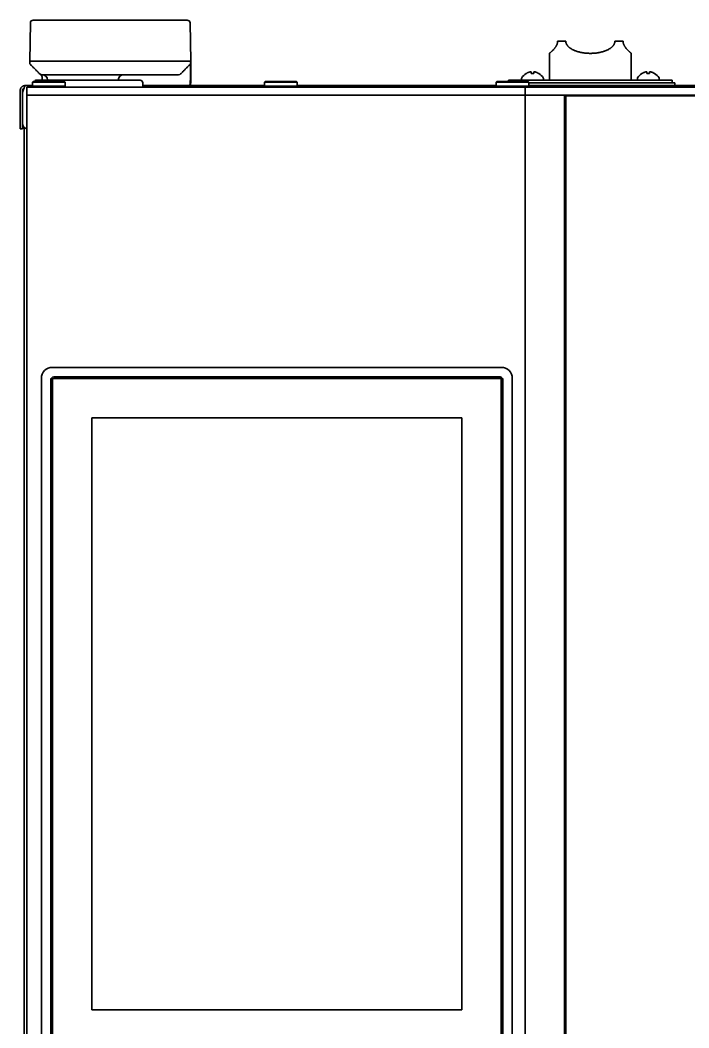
# Model space of a CAD drawing. Extents: x 53 to 4124, y 6244 to 10190.
# Drawn here: x 2212.8 to 2457.9, y 8677.6 to 9046.9 of the extents above; entities that cross this region are included whole.
import ezdxf

# ---------------------------------------------------------------- set-up
doc = ezdxf.new("R2010")
doc.units = 0
doc.header["$LTSCALE"] = 5
doc.layers.add('1', color=7, linetype='CONTINUOUS', true_color=0xffffff)

msp = doc.modelspace()

# ---------------------------------------------------------------- linework, layer by layer
at = {"layer": '1', "color": 7, "linetype": 'Continuous', "lineweight": 35}
for p, q in [((2216.28, 9031.9), (2216.52, 9045.92)), ((2217.52, 9046.9), (2223.28, 9046.9)), ((2223.28, 9046.9), (2268.28, 9046.9)), ((2274.03, 9046.9), (2268.28, 9046.9)), ((2275.03, 9045.92), (2275.28, 9031.9)), ((2409.78, 9039.23), (2412.78, 9039.23)), ((2430.78, 9039.23), (2433.78, 9039.23)), ((2406.78, 9034.73), (2406.78, 9024.9)), ((2436.78, 9024.9), (2436.78, 9034.73)), ((2216.29, 9031.19), (2216.28, 9031.9)), ((2223.28, 9031.9), (2216.28, 9031.9)), ((2268.28, 9031.9), (2223.28, 9031.9)), ((2275.28, 9031.9), (2268.28, 9031.9)), ((2275.26, 9031.19), (2275.23, 9029.21)), ((2275.28, 9031.9), (2275.26, 9031.19)), ((2268.28, 9026.9), (2223.28, 9026.9)), ((2275.23, 9029.21), (2275.16, 9025.12)), ((2275.28, 9025.37), (2275.28, 9030.44)), ((2398.26, 9027.35), (2398.26, 9027.38)), ((2402.86, 9027.38), (2402.86, 9027.35)), ((2440.69, 9027.35), (2440.69, 9027.38)), ((2445.29, 9027.38), (2445.29, 9027.35)), ((2217.53, 9024.4), (2217.28, 9024.15)), ((2217.28, 9024.15), (2229.28, 9024.15)), ((2217.28, 9024.15), (2217.28, 9022.65)), ((2217.53, 9024.4), (2229.03, 9024.4)), ((2256.72, 9024.9), (2218.83, 9024.9)), ((2220.81, 9024.9), (2220.79, 9026.13)), ((2222.81, 9024.94), (2222.81, 9024.9)), ((2229.28, 9024.15), (2229.03, 9024.4)), ((2229.28, 9022.65), (2229.28, 9024.15)), ((2248.74, 9024.9), (2248.74, 9024.94)), ((2257.78, 9022.4), (2257.72, 9023.94)), ((2275.27, 9023.64), (2275.28, 9023.9)), ((2302.53, 9024.4), (2302.28, 9024.15)), ((2302.28, 9024.15), (2302.28, 9022.65)), ((2302.28, 9024.15), (2314.28, 9024.15)), ((2302.53, 9024.4), (2314.03, 9024.4)), ((2314.28, 9024.15), (2314.03, 9024.4)), ((2314.28, 9022.65), (2314.28, 9024.15)), ((2387.53, 9024.4), (2387.28, 9024.15)), ((2387.28, 9024.15), (2387.28, 9022.65)), ((2387.28, 9024.15), (2399.28, 9024.15)), ((2387.53, 9024.4), (2399.03, 9024.4)), ((2391.78, 9024.9), (2451.78, 9024.9)), ((2391.78, 9024.9), (2391.78, 9024.4)), ((2396.56, 9025.5), (2396.56, 9025.3)), ((2399.28, 9024.15), (2399.03, 9024.4)), ((2399.28, 9022.65), (2399.28, 9024.15)), ((2399.28, 9023.9), (2452.78, 9023.9)), ((2404.56, 9025.3), (2404.56, 9025.5)), ((2438.99, 9025.5), (2438.99, 9025.3)), ((2446.99, 9025.3), (2446.99, 9025.5)), ((2451.78, 9023.9), (2451.78, 9024.9)), ((2452.78, 9022.9), (2452.78, 9023.9)), ((2212.78, 9020.37), (2212.78, 9021.1)), ((2212.78, 9020.37), (2212.78, 9009.1)), ((2213.58, 9020.37), (2213.58, 9021.1)), ((2213.92, 9021.1), (2213.58, 9020.37)), ((2213.58, 9020.37), (2213.58, 9009.1)), ((2213.58, 9020.37), (2213.58, 9009.1)), ((2214.58, 9022.9), (2214.83, 9022.9)), ((2214.83, 9022.9), (2217.28, 9022.9)), ((2215.28, 9022.4), (2217.28, 9022.4)), ((2215.28, 9019.4), (2215.28, 9022.4)), ((2217.28, 9022.65), (2217.53, 9022.4)), ((2229.28, 9022.65), (2217.28, 9022.65)), ((2396.45, 9022.4), (2217.28, 9022.4)), ((2229.03, 9022.4), (2229.28, 9022.65)), ((2257.76, 9022.9), (2302.28, 9022.9)), ((2302.28, 9022.65), (2302.53, 9022.4)), ((2314.28, 9022.65), (2302.28, 9022.65)), ((2314.03, 9022.4), (2314.28, 9022.65)), ((2314.28, 9022.9), (2387.28, 9022.9)), ((2387.28, 9022.65), (2387.53, 9022.4)), ((2399.28, 9022.65), (2387.28, 9022.65)), ((2396.45, 9022.4), (2397.86, 9022.4)), ((2411.62, 9022.4), (2397.86, 9022.4)), ((2397.86, 9022.4), (2397.86, 9019.4)), ((2399.03, 9022.4), (2399.28, 9022.65)), ((2399.28, 9022.9), (2779.27, 9022.9)), ((2411.62, 9022.4), (2412.32, 9022.4)), ((2766.23, 9022.4), (2412.32, 9022.4)), ((2217.28, 9019.4), (2215.28, 9019.4)), ((2215.28, 9019.4), (2215.28, 8052.9)), ((2396.45, 9019.4), (2217.28, 9019.4)), ((2397.86, 9019.4), (2396.45, 9019.4)), ((2411.62, 9019.4), (2397.86, 9019.4)), ((2397.86, 9019.4), (2397.86, 8055.9)), ((2412.32, 9019.4), (2411.62, 9019.4)), ((2412.28, 9019.4), (2412.28, 8055.9)), ((2412.78, 9017.4), (2412.28, 9017.4)), ((2766.23, 9019.4), (2412.32, 9019.4)), ((2765.78, 9019.15), (2412.78, 9019.15)), ((2412.78, 9019.15), (2412.78, 8055.9)), ((2413.28, 9019.4), (2413.28, 9019.15)), ((2413.68, 9019.15), (2413.68, 9019.4)), ((2414.68, 9019.4), (2414.68, 9019.15)), ((2415.68, 9019.4), (2415.68, 9019.15)), ((2421.14, 9019.4), (2421.14, 9019.15)), ((2212.78, 9007.1), (2212.78, 9009.1)), ((2213.58, 9007.1), (2213.58, 9009.1)), ((2213.58, 9007.1), (2212.78, 9007.1)), ((2214.28, 8012.25), (2214.28, 9007.57)), ((2224.56, 8919.65), (2389.16, 8919.65)), ((2388.66, 8916.15), (2225.06, 8916.15)), ((2220.56, 8737.15), (2220.56, 8915.65)), ((2224.06, 8915.15), (2224.06, 8737.15)), ((2224.61, 8915.15), (2224.61, 8543.15)), ((2388.66, 8915.6), (2225.06, 8915.6)), ((2389.11, 8543.15), (2389.11, 8915.15)), ((2389.66, 8737.15), (2389.66, 8915.15)), ((2393.16, 8915.65), (2393.16, 8737.15)), ((2239.06, 8901.13), (2239.06, 8684.17)), ((2374.66, 8901.13), (2239.06, 8901.13)), ((2374.66, 8684.17), (2374.66, 8901.13)), ((2224.06, 8871.15), (2224.31, 8871.15)), ((2224.31, 8870.9), (2224.06, 8870.9)), ((2224.06, 8869.4), (2224.31, 8869.4)), ((2224.31, 8869.15), (2224.06, 8869.15)), ((2389.41, 8871.15), (2389.66, 8871.15)), ((2389.66, 8870.9), (2389.41, 8870.9)), ((2389.41, 8869.4), (2389.66, 8869.4)), ((2389.66, 8869.15), (2389.41, 8869.15)), ((2224.06, 8831.15), (2224.31, 8831.15)), ((2389.41, 8831.15), (2389.66, 8831.15)), ((2224.31, 8830.9), (2224.06, 8830.9)), ((2224.06, 8829.4), (2224.31, 8829.4)), ((2224.31, 8829.15), (2224.06, 8829.15)), ((2389.66, 8830.9), (2389.41, 8830.9)), ((2389.41, 8829.4), (2389.66, 8829.4)), ((2389.66, 8829.15), (2389.41, 8829.15)), ((2224.06, 8791.15), (2224.31, 8791.15)), ((2224.31, 8790.9), (2224.06, 8790.9)), ((2389.41, 8791.15), (2389.66, 8791.15)), ((2389.66, 8790.9), (2389.41, 8790.9)), ((2224.06, 8789.4), (2224.31, 8789.4)), ((2224.31, 8789.15), (2224.06, 8789.15)), ((2389.41, 8789.4), (2389.66, 8789.4)), ((2389.66, 8789.15), (2389.41, 8789.15)), ((2224.06, 8751.15), (2224.31, 8751.15)), ((2224.31, 8750.9), (2224.06, 8750.9)), ((2224.06, 8749.4), (2224.31, 8749.4)), ((2224.31, 8749.15), (2224.06, 8749.15)), ((2220.56, 8542.65), (2220.56, 8737.15)), ((2224.31, 8737.15), (2224.06, 8737.15)), ((2224.06, 8737.15), (2224.06, 8543.15)), ((2389.66, 8543.15), (2389.66, 8737.15)), ((2393.16, 8737.15), (2393.16, 8542.65)), ((2224.31, 8709.15), (2224.06, 8709.15)), ((2224.06, 8708.9), (2224.31, 8708.9)), ((2224.31, 8707.4), (2224.06, 8707.4)), ((2224.06, 8707.15), (2224.31, 8707.15)), ((2239.06, 8684.17), (2374.66, 8684.17))]:
    msp.add_line(p, q, dxfattribs=at)
for centre, radius, start, end in [((2217.52, 9045.9), 1, 90, 179), ((2274.03, 9045.9), 1, 1, 90), ((2219.79, 9026.12), 1, 1, 63.2354), ((2220.81, 9024.9), 2, 1, 90), ((2250.74, 9024.9), 2, 90, 179), ((2270.86, 9027.9), 1, 270, 315), ((2400.76, 9023.28), 4.8, 121.5837, 149.6988), ((2400.56, 9023.6), 3.78, 90.0035, 97.6041), ((2400.56, 9023.6), 3.78, 82.3959, 89.9965), ((2400.36, 9023.28), 4.8, 30.3012, 58.4186), ((2443.19, 9023.28), 4.8, 121.5837, 149.6988), ((2442.99, 9023.6), 3.78, 90.0035, 97.6041), ((2442.99, 9023.6), 3.78, 82.3959, 89.9965), ((2442.79, 9023.28), 4.8, 30.3012, 58.4186), ((2218.83, 9023.9), 1, 90, 149.9995), ((2256.72, 9023.9), 1, 2, 90), ((2274.52, 9023.65), 0.75, 270, 359), ((2396.96, 9025.5), 0.4, 149.6988, 180), ((2396.96, 9025.3), 0.4, 180, 270), ((2404.16, 9025.3), 0.4, 270, 0), ((2404.16, 9025.5), 0.4, 0, 30.3012), ((2439.39, 9025.5), 0.4, 149.6988, 180), ((2439.39, 9025.3), 0.4, 180, 270), ((2446.59, 9025.3), 0.4, 270, 0), ((2446.59, 9025.5), 0.4, 0, 30.3012), ((2415.68, 9017.4), 2, 90, 120.0009), ((2215.58, 9009.1), 2, 180, 261.315), ((2224.56, 8915.65), 4, 90, 180), ((2225.06, 8915.15), 1, 90, 180), ((2388.66, 8915.15), 1, 0, 90), ((2389.16, 8915.65), 4, 0, 90), ((2225.06, 8915.15), 0.45, 90, 180), ((2388.66, 8915.15), 0.45, 0, 90)]:
    msp.add_arc(centre, radius, start, end, dxfattribs=at)
for start_param, end_param in [(3.794822, 4.694936), (3.141593, 3.794822)]:
    msp.add_ellipse((2274.39, 9023.65), major_axis=(0, 0.75), ratio=0.999954, start_param=start_param, end_param=end_param, dxfattribs=at)
for points, knots in [([(2409.78, 9039.23), (2409.78, 9039.17), (2409.77, 9039.11), (2409.77, 9038.99), (2409.76, 9038.93), (2409.74, 9038.75), (2409.72, 9038.64), (2409.67, 9038.41), (2409.64, 9038.31), (2409.57, 9038.1), (2409.53, 9038), (2409.48, 9037.88), (2409.47, 9037.86), (2409.45, 9037.81), (2409.43, 9037.79), (2409.4, 9037.72), (2409.38, 9037.67), (2409.31, 9037.54), (2409.26, 9037.46), (2409.17, 9037.29), (2409.12, 9037.22), (2409.02, 9037.07), (2408.97, 9037), (2408.9, 9036.89), (2408.87, 9036.86), (2408.82, 9036.79), (2408.8, 9036.76), (2408.72, 9036.66), (2408.67, 9036.6), (2408.57, 9036.48), (2408.53, 9036.42), (2408.43, 9036.31), (2408.38, 9036.25), (2408.15, 9035.99), (2407.97, 9035.81), (2407.76, 9035.61), (2407.72, 9035.57), (2407.65, 9035.5), (2407.53, 9035.39), (2407.43, 9035.3), (2407.24, 9035.12), (2407.13, 9035.03), (2407.02, 9034.93), (2406.99, 9034.91), (2406.96, 9034.88), (2406.94, 9034.87), (2406.93, 9034.86), (2406.89, 9034.83), (2406.84, 9034.78), (2406.8, 9034.75), (2406.78, 9034.73), (2406.78, 9034.73), (2406.78, 9034.73)], [0, 0, 0, 0, 0.015636, 0.015636, 0.031272, 0.031272, 0.062545, 0.062545, 0.093817, 0.093817, 0.12509, 0.12509, 0.132908, 0.132908, 0.140726, 0.140726, 0.156362, 0.156362, 0.187635, 0.187635, 0.218907, 0.218907, 0.25018, 0.25018, 0.265816, 0.265816, 0.281452, 0.281452, 0.312725, 0.312725, 0.343997, 0.343997, 0.37527, 0.37527, 0.50036, 0.50036, 0.531632, 0.531632, 0.562905, 0.62545, 0.62545, 0.750539, 0.750539, 0.781812, 0.797448, 0.797448, 0.813084, 0.813084, 0.875629, 0.938174, 0.938174, 1, 1, 1, 1]), ([(2430.78, 9039.23), (2430.78, 9039.17), (2430.77, 9039.11), (2430.76, 9038.99), (2430.76, 9038.93), (2430.73, 9038.75), (2430.7, 9038.64), (2430.63, 9038.41), (2430.59, 9038.31), (2430.49, 9038.1), (2430.44, 9038), (2430.35, 9037.86), (2430.32, 9037.81), (2430.25, 9037.72), (2430.22, 9037.67), (2430.12, 9037.54), (2430.05, 9037.45), (2429.9, 9037.29), (2429.83, 9037.22), (2429.67, 9037.07), (2429.59, 9036.99), (2429.47, 9036.89), (2429.42, 9036.85), (2429.34, 9036.79), (2429.29, 9036.75), (2429.16, 9036.66), (2429.08, 9036.59), (2428.81, 9036.41), (2428.62, 9036.3), (2428.24, 9036.09), (2428.04, 9036), (2427.64, 9035.81), (2427.44, 9035.73), (2427.13, 9035.61), (2427.02, 9035.57), (2426.81, 9035.5), (2426.7, 9035.46), (2426.38, 9035.36), (2426.16, 9035.3), (2425.5, 9035.12), (2425.05, 9035.03), (2424.36, 9034.92), (2424.13, 9034.88), (2423.78, 9034.84), (2423.61, 9034.82), (2423.43, 9034.8), (2423.31, 9034.79), (2423.25, 9034.79), (2422.72, 9034.75), (2422.25, 9034.73), (2421.3, 9034.73), (2420.83, 9034.75), (2420.13, 9034.8), (2419.89, 9034.83), (2419.54, 9034.87), (2419.42, 9034.88), (2419.19, 9034.92), (2419.08, 9034.93), (2418.5, 9035.03), (2418.05, 9035.12), (2417.39, 9035.29), (2417.18, 9035.36), (2416.75, 9035.49), (2416.54, 9035.57), (2416.22, 9035.68), (2416.12, 9035.73), (2415.91, 9035.81), (2415.81, 9035.86), (2415.51, 9035.99), (2415.31, 9036.09), (2415.03, 9036.25), (2414.93, 9036.3), (2414.75, 9036.42), (2414.65, 9036.47), (2414.47, 9036.59), (2414.39, 9036.66), (2414.26, 9036.75), (2414.21, 9036.79), (2414.13, 9036.85), (2414.08, 9036.89), (2413.96, 9036.99), (2413.88, 9037.07), (2413.72, 9037.22), (2413.65, 9037.29), (2413.5, 9037.46), (2413.43, 9037.54), (2413.33, 9037.67), (2413.3, 9037.72), (2413.23, 9037.81), (2413.2, 9037.86), (2413.11, 9038), (2413.06, 9038.1), (2412.99, 9038.25), (2412.97, 9038.31), (2412.93, 9038.39), (2412.92, 9038.41), (2412.9, 9038.47), (2412.89, 9038.5), (2412.85, 9038.64), (2412.82, 9038.75), (2412.8, 9038.93), (2412.79, 9038.99), (2412.78, 9039.08), (2412.78, 9039.11), (2412.78, 9039.17), (2412.78, 9039.2), (2412.78, 9039.23)], [0, 0, 0, 0, 0.007812, 0.007812, 0.015625, 0.015625, 0.03125, 0.03125, 0.046875, 0.046875, 0.0625, 0.0625, 0.070312, 0.070312, 0.078125, 0.078125, 0.09375, 0.09375, 0.109375, 0.109375, 0.125, 0.125, 0.132812, 0.132812, 0.140625, 0.140625, 0.15625, 0.15625, 0.1875, 0.1875, 0.21875, 0.21875, 0.25, 0.25, 0.265625, 0.265625, 0.28125, 0.28125, 0.3125, 0.3125, 0.375, 0.375, 0.40625, 0.40625, 0.421875, 0.429687, 0.429687, 0.4375, 0.4375, 0.5, 0.5, 0.5625, 0.5625, 0.59375, 0.59375, 0.609375, 0.609375, 0.625, 0.625, 0.6875, 0.6875, 0.71875, 0.71875, 0.75, 0.75, 0.765625, 0.765625, 0.78125, 0.78125, 0.8125, 0.8125, 0.828125, 0.828125, 0.84375, 0.84375, 0.859375, 0.859375, 0.867187, 0.867187, 0.875, 0.875, 0.890625, 0.890625, 0.90625, 0.90625, 0.921875, 0.921875, 0.929688, 0.929688, 0.9375, 0.9375, 0.953125, 0.953125, 0.960938, 0.960938, 0.964844, 0.964844, 0.96875, 0.96875, 0.984375, 0.984375, 0.992188, 0.992188, 0.996094, 0.996094, 1, 1, 1, 1]), ([(2436.78, 9034.73), (2436.78, 9034.73), (2436.78, 9034.73), (2436.78, 9034.73), (2436.75, 9034.75), (2436.69, 9034.8), (2436.66, 9034.83), (2436.59, 9034.88), (2436.55, 9034.92), (2436.49, 9034.97), (2436.45, 9035), (2436.41, 9035.04), (2436.39, 9035.06), (2436.37, 9035.07), (2436.31, 9035.13), (2436.19, 9035.24), (2436.05, 9035.36), (2435.91, 9035.5), (2435.83, 9035.57), (2435.67, 9035.73), (2435.58, 9035.81), (2435.41, 9035.99), (2435.31, 9036.09), (2435.2, 9036.22), (2435.17, 9036.25), (2435.12, 9036.3), (2435.1, 9036.33), (2435.03, 9036.42), (2434.98, 9036.47), (2434.83, 9036.66), (2434.73, 9036.78), (2434.6, 9036.96), (2434.58, 9036.99), (2434.53, 9037.07), (2434.5, 9037.1), (2434.43, 9037.22), (2434.38, 9037.29), (2434.29, 9037.46), (2434.24, 9037.54), (2434.15, 9037.72), (2434.11, 9037.81), (2434.05, 9037.93), (2434.04, 9037.95), (2434.02, 9038), (2433.99, 9038.07), (2433.97, 9038.15), (2433.91, 9038.31), (2433.88, 9038.41), (2433.84, 9038.58), (2433.83, 9038.64), (2433.81, 9038.75), (2433.8, 9038.81), (2433.78, 9038.99), (2433.78, 9039.11), (2433.78, 9039.23)], [0, 0, 0, 0, 0.000375, 0.000375, 0.125328, 0.125328, 0.187805, 0.187805, 0.250281, 0.250281, 0.281519, 0.297139, 0.297139, 0.312758, 0.312758, 0.375234, 0.437711, 0.437711, 0.500187, 0.500187, 0.562664, 0.562664, 0.625141, 0.625141, 0.64076, 0.64076, 0.656379, 0.656379, 0.687617, 0.687617, 0.750094, 0.750094, 0.765713, 0.765713, 0.781332, 0.781332, 0.81257, 0.81257, 0.843809, 0.843809, 0.875047, 0.875047, 0.882856, 0.882856, 0.890666, 0.906285, 0.906285, 0.937523, 0.937523, 0.953143, 0.953143, 0.968762, 0.968762, 1, 1, 1, 1]), ([(2216.29, 9031.19), (2216.29, 9031.14), (2216.29, 9031.09), (2216.31, 9031), (2216.33, 9030.95), (2216.37, 9030.86), (2216.39, 9030.82), (2216.44, 9030.74), (2216.47, 9030.7), (2216.51, 9030.67)], [0, 0, 0, 0, 0.25, 0.25, 0.5, 0.5, 0.75, 0.75, 1, 1, 1, 1]), ([(2275.04, 9030.67), (2275.08, 9030.7), (2275.11, 9030.74), (2275.16, 9030.82), (2275.18, 9030.86), (2275.22, 9030.95), (2275.24, 9031), (2275.26, 9031.09), (2275.26, 9031.14), (2275.26, 9031.19)], [0, 0, 0, 0, 0.25, 0.25, 0.5, 0.5, 0.75, 0.75, 1, 1, 1, 1]), ([(2220.69, 9026.9), (2220.62, 9026.9), (2220.56, 9026.91), (2220.43, 9026.93), (2220.37, 9026.95), (2220.19, 9027.03), (2220.08, 9027.1), (2219.98, 9027.19)], [0, 0, 0, 0, 0.25, 0.25, 0.5, 0.5, 1, 1, 1, 1]), ([(2220.69, 9026.9), (2220.62, 9026.9), (2220.56, 9026.91), (2220.43, 9026.93), (2220.37, 9026.95), (2220.25, 9027), (2220.19, 9027.03), (2220.08, 9027.11), (2220.03, 9027.15), (2219.98, 9027.19)], [0, 0, 0, 0, 0.25, 0.25, 0.5, 0.5, 0.75, 0.75, 1, 1, 1, 1]), ([(2220.69, 9026.9), (2220.62, 9026.9), (2220.56, 9026.91), (2220.43, 9026.93), (2220.37, 9026.95), (2220.25, 9027), (2220.19, 9027.03), (2220.08, 9027.11), (2220.03, 9027.15), (2219.98, 9027.19)], [0, 0, 0, 0, 0.25, 0.25, 0.5, 0.5, 0.75, 0.75, 1, 1, 1, 1]), ([(2220.69, 9026.9), (2220.62, 9026.9), (2220.56, 9026.91), (2220.43, 9026.93), (2220.37, 9026.95), (2220.25, 9027), (2220.19, 9027.03), (2220.08, 9027.11), (2220.03, 9027.15), (2219.98, 9027.19)], [0, 0, 0, 0, 0.25, 0.25, 0.5, 0.5, 0.75, 0.75, 1, 1, 1, 1]), ([(2220.69, 9026.9), (2220.62, 9026.9), (2220.56, 9026.91), (2220.43, 9026.93), (2220.37, 9026.95), (2220.19, 9027.03), (2220.08, 9027.1), (2219.98, 9027.19)], [0, 0, 0, 0, 0.25, 0.25, 0.5, 0.5, 1, 1, 1, 1]), ([(2223.28, 9026.9), (2223.19, 9026.9), (2223.11, 9026.9), (2222.94, 9026.9), (2222.86, 9026.9), (2222.74, 9026.9), (2222.7, 9026.9), (2222.61, 9026.9), (2222.57, 9026.9), (2222.45, 9026.9), (2222.38, 9026.9), (2222.22, 9026.9), (2222.15, 9026.9), (2222.04, 9026.9), (2222, 9026.9), (2221.93, 9026.9), (2221.89, 9026.9), (2221.79, 9026.9), (2221.72, 9026.9), (2221.59, 9026.9), (2221.53, 9026.9), (2221.41, 9026.9), (2221.35, 9026.9), (2221.27, 9026.9), (2221.24, 9026.9), (2221.19, 9026.9), (2221.17, 9026.9), (2221.1, 9026.9), (2221.05, 9026.9), (2220.99, 9026.9), (2220.97, 9026.9), (2220.94, 9026.9), (2220.92, 9026.9), (2220.89, 9026.9), (2220.87, 9026.9), (2220.84, 9026.9), (2220.83, 9026.9), (2220.8, 9026.9), (2220.79, 9026.9), (2220.77, 9026.9), (2220.76, 9026.9), (2220.74, 9026.9), (2220.73, 9026.9), (2220.72, 9026.9), (2220.71, 9026.9), (2220.7, 9026.9), (2220.7, 9026.9), (2220.69, 9026.9), (2220.69, 9026.9), (2220.69, 9026.9), (2220.69, 9026.9), (2220.69, 9026.9), (2220.69, 9026.9), (2220.69, 9026.9)], [0, 0, 0, 0, 0.0625, 0.0625, 0.125, 0.125, 0.15625, 0.15625, 0.1875, 0.1875, 0.25, 0.25, 0.3125, 0.3125, 0.34375, 0.34375, 0.375, 0.375, 0.4375, 0.4375, 0.5, 0.5, 0.5625, 0.5625, 0.59375, 0.59375, 0.625, 0.625, 0.6875, 0.6875, 0.71875, 0.71875, 0.75, 0.75, 0.78125, 0.78125, 0.8125, 0.8125, 0.84375, 0.84375, 0.875, 0.875, 0.90625, 0.90625, 0.9375, 0.9375, 0.96875, 0.96875, 0.984375, 0.984375, 0.992187, 0.992187, 1, 1, 1, 1]), ([(2268.31, 9026.9), (2268.31, 9026.9), (2268.31, 9026.9), (2268.3, 9026.9), (2268.29, 9026.9), (2268.28, 9026.9), (2268.28, 9026.9), (2268.27, 9026.9)], [0, 0, 0, 0, 0.150816, 0.150816, 0.575408, 0.575408, 1, 1, 1, 1]), ([(2268.33, 9026.9), (2268.33, 9026.9), (2268.33, 9026.9), (2268.33, 9026.9), (2268.32, 9026.9), (2268.32, 9026.9), (2268.32, 9026.9), (2268.31, 9026.9)], [0, 0, 0, 0, 0.206132, 0.206132, 0.636473, 0.636473, 1, 1, 1, 1]), ([(2270.86, 9026.9), (2270.86, 9026.9), (2270.86, 9026.9), (2270.86, 9026.9), (2270.85, 9026.9), (2270.84, 9026.9), (2270.83, 9026.9), (2270.81, 9026.9), (2270.8, 9026.9), (2270.78, 9026.9), (2270.77, 9026.9), (2270.73, 9026.9), (2270.7, 9026.9), (2270.64, 9026.9), (2270.6, 9026.9), (2270.54, 9026.9), (2270.52, 9026.9), (2270.48, 9026.9), (2270.46, 9026.9), (2270.39, 9026.9), (2270.34, 9026.9), (2270.24, 9026.9), (2270.18, 9026.9), (2270.07, 9026.9), (2270, 9026.9), (2269.91, 9026.9), (2269.88, 9026.9), (2269.81, 9026.9), (2269.78, 9026.9), (2269.67, 9026.9), (2269.6, 9026.9), (2269.49, 9026.9), (2269.45, 9026.9), (2269.38, 9026.9), (2269.34, 9026.9), (2269.27, 9026.9), (2269.23, 9026.9), (2269.15, 9026.9), (2269.11, 9026.9), (2269.03, 9026.9), (2268.99, 9026.9), (2268.91, 9026.9), (2268.87, 9026.9), (2268.79, 9026.9), (2268.75, 9026.9), (2268.66, 9026.9), (2268.62, 9026.9), (2268.54, 9026.9), (2268.5, 9026.9), (2268.44, 9026.9), (2268.41, 9026.9), (2268.38, 9026.9), (2268.37, 9026.9), (2268.35, 9026.9), (2268.34, 9026.9), (2268.33, 9026.9)], [0, 0, 0, 0, 0.027882, 0.027882, 0.059241, 0.059241, 0.121958, 0.121958, 0.153317, 0.153317, 0.184675, 0.184675, 0.247393, 0.247393, 0.31011, 0.31011, 0.341469, 0.341469, 0.372827, 0.372827, 0.435544, 0.435544, 0.498262, 0.498262, 0.560979, 0.560979, 0.592338, 0.592338, 0.623696, 0.623696, 0.686414, 0.686414, 0.717772, 0.717772, 0.749131, 0.749131, 0.78049, 0.78049, 0.811848, 0.811848, 0.843207, 0.843207, 0.874565, 0.874565, 0.905924, 0.905924, 0.937283, 0.937283, 0.968641, 0.968641, 0.984321, 0.984321, 0.99216, 0.99216, 1, 1, 1, 1]), ([(2400.06, 9027.35), (2400.06, 9027.47), (2400.06, 9027.58), (2400.06, 9027.72), (2400.06, 9027.76), (2400.06, 9027.83), (2400.06, 9027.87), (2400.06, 9027.9)], [0, 0, 0, 0, 0.5, 0.5, 0.75, 0.75, 1, 1, 1, 1]), ([(2402.86, 9027.35), (2402.65, 9027.47), (2402.44, 9027.58), (2402.12, 9027.72), (2402.01, 9027.76), (2401.79, 9027.83), (2401.67, 9027.87), (2401.56, 9027.9)], [0, 0, 0, 0, 0.5, 0.5, 0.75, 0.75, 1, 1, 1, 1]), ([(2442.49, 9027.35), (2442.49, 9027.47), (2442.49, 9027.58), (2442.49, 9027.72), (2442.49, 9027.76), (2442.49, 9027.83), (2442.49, 9027.87), (2442.49, 9027.9)], [0, 0, 0, 0, 0.5, 0.5, 0.75, 0.75, 1, 1, 1, 1]), ([(2445.29, 9027.35), (2445.09, 9027.47), (2444.88, 9027.58), (2444.56, 9027.72), (2444.45, 9027.76), (2444.22, 9027.83), (2444.11, 9027.87), (2443.99, 9027.9)], [0, 0, 0, 0, 0.5, 0.5, 0.75, 0.75, 1, 1, 1, 1]), ([(2275.14, 9024.3), (2275.14, 9024.25), (2275.14, 9024.2), (2275.14, 9024.13), (2275.14, 9024.1), (2275.14, 9024.06), (2275.14, 9024.04), (2275.14, 9023.98), (2275.14, 9023.92), (2275.14, 9023.87), (2275.14, 9023.85)], [0, 0, 0, 0, 0.282446, 0.282446, 0.423669, 0.423669, 0.564892, 0.564892, 0.847338, 1, 1, 1, 1]), ([(2275.14, 9023.85), (2275.14, 9023.84), (2275.14, 9023.82), (2275.14, 9023.8), (2275.14, 9023.78), (2275.14, 9023.76), (2275.14, 9023.75), (2275.14, 9023.71), (2275.14, 9023.68), (2275.14, 9023.65), (2275.14, 9023.64), (2275.14, 9023.64)], [0, 0, 0, 0, 0.103038, 0.103038, 0.215159, 0.215159, 0.327279, 0.327279, 0.551519, 0.77576, 1, 1, 1, 1]), ([(2212.78, 9021.1), (2212.78, 9021.21), (2212.79, 9021.33), (2212.83, 9021.54), (2212.86, 9021.65), (2212.94, 9021.86), (2212.99, 9021.96), (2213.11, 9022.15), (2213.18, 9022.24), (2213.33, 9022.4), (2213.41, 9022.48), (2213.59, 9022.61), (2213.68, 9022.67), (2213.88, 9022.77), (2213.99, 9022.81), (2214.2, 9022.87), (2214.32, 9022.89), (2214.43, 9022.9)], [0, 0, 0, 0, 0.125, 0.125, 0.25, 0.25, 0.375, 0.375, 0.5, 0.5, 0.625, 0.625, 0.75, 0.75, 0.875, 0.875, 1, 1, 1, 1]), ([(2213.58, 9021.1), (2213.58, 9021.23), (2213.6, 9021.35), (2213.69, 9021.58), (2213.76, 9021.69), (2213.92, 9021.87), (2214.02, 9021.95), (2214.25, 9022.05), (2214.37, 9022.09), (2214.49, 9022.1)], [0, 0, 0, 0, 0.25, 0.25, 0.5, 0.5, 0.75, 0.75, 1, 1, 1, 1]), ([(2214.8, 9022.9), (2214.76, 9022.89), (2214.73, 9022.87), (2214.65, 9022.81), (2214.62, 9022.77), (2214.54, 9022.67), (2214.51, 9022.61), (2214.43, 9022.48), (2214.4, 9022.4), (2214.32, 9022.24), (2214.29, 9022.15), (2214.21, 9021.96), (2214.17, 9021.86), (2214.1, 9021.65), (2214.06, 9021.54), (2213.99, 9021.33), (2213.95, 9021.21), (2213.92, 9021.1)], [0, 0, 0, 0, 0.125, 0.125, 0.25, 0.25, 0.375, 0.375, 0.5, 0.5, 0.625, 0.625, 0.75, 0.75, 0.875, 0.875, 1, 1, 1, 1]), ([(2214.43, 9022.9), (2214.43, 9022.9), (2214.44, 9022.9), (2214.45, 9022.9), (2214.46, 9022.9), (2214.47, 9022.9), (2214.48, 9022.9), (2214.49, 9022.9), (2214.5, 9022.9), (2214.51, 9022.9), (2214.52, 9022.9), (2214.53, 9022.9), (2214.54, 9022.9), (2214.55, 9022.9), (2214.56, 9022.9), (2214.57, 9022.9), (2214.58, 9022.9)], [0, 0, 0, 0, 0.070356, 0.140723, 0.211142, 0.28165, 0.352287, 0.42309, 0.494098, 0.565348, 0.636878, 0.708725, 0.780925, 0.853514, 0.926527, 1, 1, 1, 1]), ([(2214.83, 9022.9), (2214.82, 9022.9), (2214.82, 9022.9), (2214.82, 9022.9), (2214.82, 9022.9), (2214.82, 9022.9), (2214.82, 9022.9), (2214.82, 9022.9), (2214.82, 9022.9), (2214.81, 9022.9), (2214.81, 9022.9), (2214.81, 9022.9), (2214.81, 9022.9), (2214.8, 9022.9), (2214.8, 9022.9)], [0, 0, 0, 0, 0.219075, 0.291275, 0.363122, 0.434652, 0.505902, 0.57691, 0.647713, 0.71835, 0.788858, 0.859277, 0.929644, 1, 1, 1, 1])]:
    msp.add_open_spline(points, degree=3, knots=knots, dxfattribs=at)
for points, degree in [([(2219.98, 9027.19), (2216.51, 9030.67)], 1), ([(2271.57, 9027.19), (2275.04, 9030.67)], 1), ([(2275.28, 9030.44), (2275.28, 9031.37), (2275.28, 9031.9), (2275.28, 9031.9)], 3), ([(2219.98, 9027.19), (2219.98, 9027.19)], 1), ([(2219.98, 9027.19), (2219.98, 9027.19)], 1), ([(2399.56, 9027.9), (2399.5, 9027.88), (2399.4, 9027.85), (2399.23, 9027.8), (2399.07, 9027.75), (2398.92, 9027.69), (2398.77, 9027.62), (2398.61, 9027.54), (2398.44, 9027.46), (2398.32, 9027.39), (2398.26, 9027.35)], 3), ([(2400.06, 9027.9), (2400.03, 9027.9), (2399.99, 9027.91), (2399.92, 9027.91), (2399.84, 9027.91), (2399.77, 9027.91), (2399.7, 9027.91), (2399.63, 9027.91), (2399.58, 9027.9), (2399.56, 9027.9)], 3), ([(2401.56, 9027.9), (2401.53, 9027.9), (2401.48, 9027.91), (2401.41, 9027.91), (2401.33, 9027.91), (2401.26, 9027.91), (2401.2, 9027.91), (2401.13, 9027.91), (2401.08, 9027.9), (2401.06, 9027.9)], 3), ([(2401.06, 9027.9), (2401.06, 9027.88), (2401.06, 9027.85), (2401.06, 9027.8), (2401.06, 9027.75), (2401.06, 9027.69), (2401.06, 9027.62), (2401.06, 9027.54), (2401.06, 9027.46), (2401.06, 9027.39), (2401.06, 9027.35)], 3), ([(2441.99, 9027.9), (2441.94, 9027.88), (2441.83, 9027.85), (2441.67, 9027.8), (2441.51, 9027.75), (2441.35, 9027.69), (2441.2, 9027.62), (2441.05, 9027.54), (2440.88, 9027.46), (2440.76, 9027.39), (2440.69, 9027.35)], 3), ([(2442.49, 9027.9), (2442.47, 9027.9), (2442.42, 9027.91), (2442.35, 9027.91), (2442.28, 9027.91), (2442.21, 9027.91), (2442.14, 9027.91), (2442.06, 9027.91), (2442.02, 9027.9), (2441.99, 9027.9)], 3), ([(2443.99, 9027.9), (2443.97, 9027.9), (2443.92, 9027.91), (2443.84, 9027.91), (2443.77, 9027.91), (2443.7, 9027.91), (2443.63, 9027.91), (2443.56, 9027.91), (2443.52, 9027.9), (2443.49, 9027.9)], 3), ([(2443.49, 9027.9), (2443.49, 9027.88), (2443.49, 9027.85), (2443.49, 9027.8), (2443.49, 9027.75), (2443.49, 9027.69), (2443.49, 9027.62), (2443.49, 9027.54), (2443.49, 9027.46), (2443.49, 9027.39), (2443.49, 9027.35)], 3), ([(2275.16, 9025.12), (2275.15, 9024.85), (2275.15, 9024.57), (2275.14, 9024.3)], 3), ([(2275.28, 9023.9), (2275.28, 9023.9), (2275.28, 9024.44), (2275.28, 9025.37)], 3)]:
    msp.add_open_spline(points, degree=degree, dxfattribs=at)

doc.saveas('drawing.dxf')
